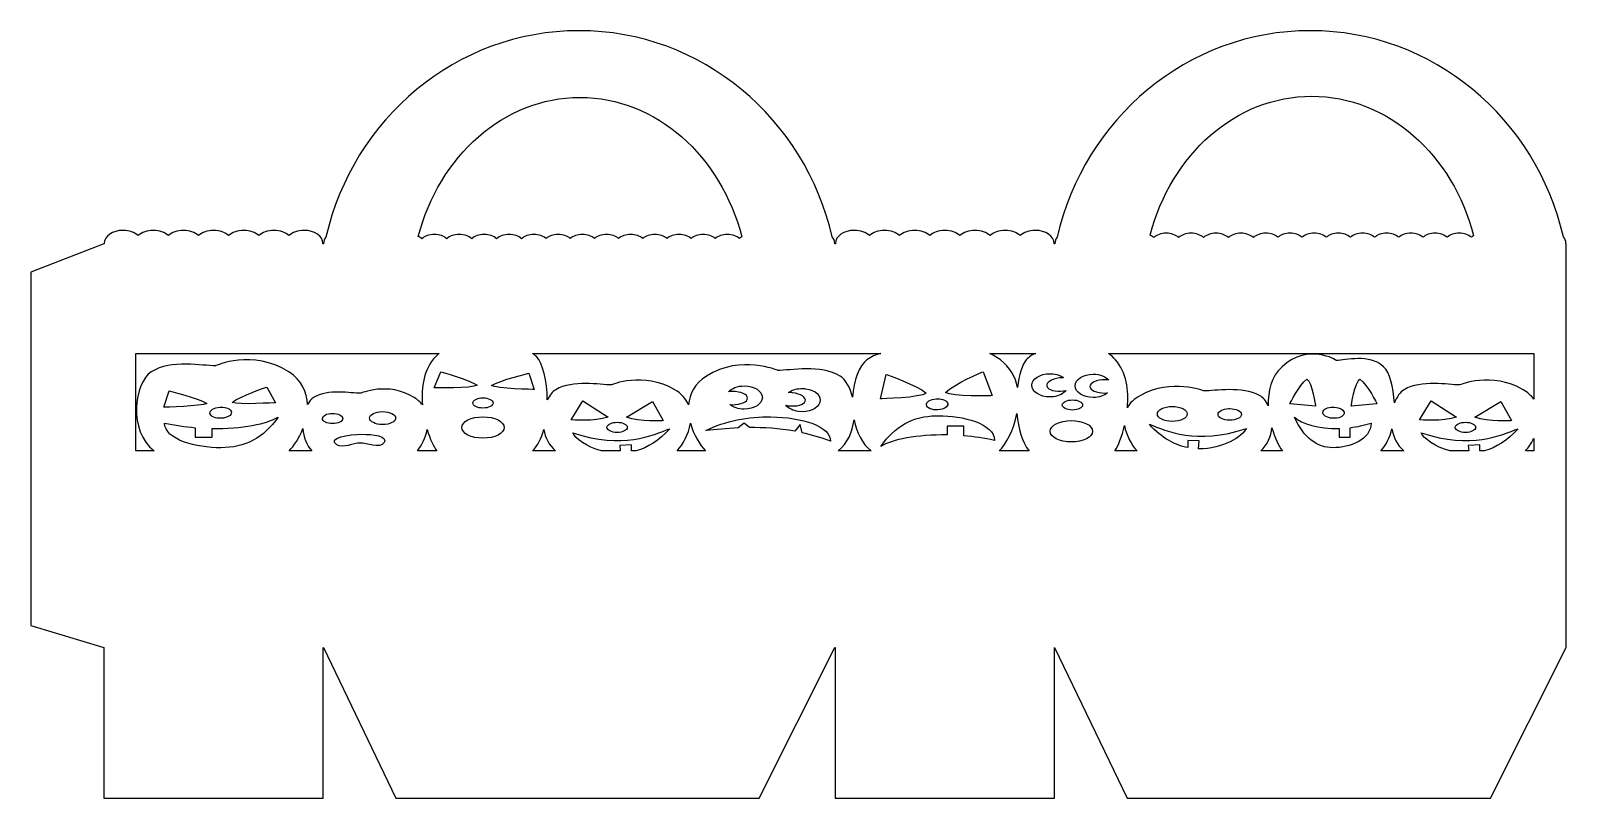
# Model space of a CAD drawing. Header units: centimetres. Extents: x -13.7 to 13.7, y -6.8 to 6.8.
import ezdxf

# ---------------------------------------------------------------- set-up
doc = ezdxf.new("R2010")
doc.units = ezdxf.units.CM
doc.header["$MEASUREMENT"] = 0
doc.layers.add('Layer 1', color=7, linetype='Continuous')

msp = doc.modelspace()

# ---------------------------------------------------------------- linework, layer by layer
at = {"layer": 'Layer 1'}
for points, knots in [([(-8.47611, 3.04546), (-8.47611, 3.04546), (-8.46852, 3.04546), (-8.46852, 3.04546), (-8.46852, 3.04546), (-8.46862, 3.04777), (-8.46868, 3.0501), (-8.46868, 3.05244), (-8.46868, 3.05244), (-8.46868, 3.09324), (-8.45341, 3.13157), (-8.42658, 3.16488), (-8.42658, 3.16488), (-7.94435, 5.2749), (-6.10624, 6.84609), (-3.91258, 6.84609), (-3.91258, 6.84609), (-1.72059, 6.84609), (0.11626, 5.27733), (0.60023, 3.16977), (0.60023, 3.16977), (0.62955, 3.13534), (0.64643, 3.09526), (0.64643, 3.05244), (0.64643, 3.05244), (0.64643, 3.0501), (0.64635, 3.04777), (0.64624, 3.04546), (0.64624, 3.04546), (0.64624, 3.04546), (0.65201, 3.04546), (0.65201, 3.04546), (0.65201, 3.04546), (0.65201, 3.04546), (0.65961, 3.04546), (0.65961, 3.04546), (0.65961, 3.04546), (0.6595, 3.04777), (0.65945, 3.0501), (0.65945, 3.05244), (0.65945, 3.05244), (0.65945, 3.18054), (0.80997, 3.28442), (0.99557, 3.28442), (0.99557, 3.28442), (1.10554, 3.28442), (1.20311, 3.24795), (1.26444, 3.1916), (1.26444, 3.1916), (1.32577, 3.24795), (1.42343, 3.28442), (1.53337, 3.28442), (1.53337, 3.28442), (1.64333, 3.28442), (1.74091, 3.24795), (1.80224, 3.1916), (1.80224, 3.1916), (1.86357, 3.24795), (1.96122, 3.28442), (2.07116, 3.28442), (2.07116, 3.28442), (2.18112, 3.28442), (2.2787, 3.24795), (2.34003, 3.1916), (2.34003, 3.1916), (2.40136, 3.24795), (2.49902, 3.28442), (2.60895, 3.28442), (2.60895, 3.28442), (2.71891, 3.28442), (2.81652, 3.24795), (2.87785, 3.1916), (2.87785, 3.1916), (2.93918, 3.24795), (3.03681, 3.28442), (3.14677, 3.28442), (3.14677, 3.28442), (3.2567, 3.28442), (3.35431, 3.24795), (3.41564, 3.1916), (3.41564, 3.1916), (3.47697, 3.24795), (3.5746, 3.28442), (3.68456, 3.28442), (3.68456, 3.28442), (3.7945, 3.28442), (3.8921, 3.24795), (3.95343, 3.1916), (3.95343, 3.1916), (4.01476, 3.24795), (4.11239, 3.28442), (4.22235, 3.28442), (4.22235, 3.28442), (4.40796, 3.28442), (4.55848, 3.18054), (4.55848, 3.05244), (4.55848, 3.05244), (4.55848, 3.0501), (4.5584, 3.04777), (4.55829, 3.04546), (4.55829, 3.04546), (4.55829, 3.04546), (4.56406, 3.04546), (4.56406, 3.04546), (4.56406, 3.04546), (4.56406, 3.04546), (4.57166, 3.04546), (4.57166, 3.04546), (4.57166, 3.04546), (4.57155, 3.04777), (4.5715, 3.0501), (4.5715, 3.05244), (4.5715, 3.05244), (4.5715, 3.09324), (4.58676, 3.13157), (4.61359, 3.16488), (4.61359, 3.16488), (5.09582, 5.2749), (6.93394, 6.84609), (9.1276, 6.84609), (9.1276, 6.84609), (11.31959, 6.84609), (13.15643, 5.27733), (13.64041, 3.16977), (13.64041, 3.16977), (13.66972, 3.13534), (13.68658, 3.09526), (13.68658, 3.05244), (13.68658, 3.05244), (13.68658, 3.0501), (13.68653, 3.04777), (13.68642, 3.04545), (13.68642, 3.04545), (13.68642, 3.04545), (13.69219, 3.04545), (13.69219, 3.04545), (13.69219, 3.04545), (13.69219, 3.04545), (13.69219, -4.14614), (13.69219, -4.14614), (13.69219, -4.14614), (13.69219, -4.14614), (13.69219, -4.15443), (13.69219, -4.15443), (13.69219, -4.15443), (13.69219, -4.15443), (13.68803, -4.15443), (13.68803, -4.15443), (13.68803, -4.15443), (13.68803, -4.15443), (12.34125, -6.84609), (12.34125, -6.84609), (12.34125, -6.84609), (12.34125, -6.84609), (5.8587, -6.84609), (5.8587, -6.84609), (5.8587, -6.84609), (5.8587, -6.84609), (4.56803, -4.15443), (4.56803, -4.15443), (4.56803, -4.15443), (4.56803, -4.15443), (4.56406, -4.15443), (4.56406, -4.15443), (4.56406, -4.15443), (4.56406, -4.15443), (4.56406, -6.84609), (4.56406, -6.84609), (4.56406, -6.84609), (4.56406, -6.84609), (0.65201, -6.84609), (0.65201, -6.84609), (0.65201, -6.84609), (0.65201, -6.84609), (0.65201, -4.15443), (0.65201, -4.15443), (0.65201, -4.15443), (0.65201, -4.15443), (0.64786, -4.15443), (0.64786, -4.15443), (0.64786, -4.15443), (0.64786, -4.15443), (-0.69892, -6.84609), (-0.69892, -6.84609), (-0.69892, -6.84609), (-0.69892, -6.84609), (-7.18148, -6.84609), (-7.18148, -6.84609), (-7.18148, -6.84609), (-7.18148, -6.84609), (-8.47214, -4.15443), (-8.47214, -4.15443), (-8.47214, -4.15443), (-8.47214, -4.15443), (-8.47611, -4.15443), (-8.47611, -4.15443), (-8.47611, -4.15443), (-8.47611, -4.15443), (-8.47611, -6.84609), (-8.47611, -6.84609), (-8.47611, -6.84609), (-8.47611, -6.84609), (-12.38816, -6.84609), (-12.38816, -6.84609), (-12.38816, -6.84609), (-12.38816, -6.84609), (-12.38816, -4.15443), (-12.38816, -4.15443), (-12.38816, -4.15443), (-12.38816, -4.15443), (-13.69219, -3.76595), (-13.69219, -3.76595), (-13.69219, -3.76595), (-13.69219, -3.76595), (-13.69219, 2.54044), (-13.69219, 2.54044), (-13.69219, 2.54044), (-13.69219, 2.54044), (-12.38816, 3.04547), (-12.38816, 3.04547), (-12.38816, 3.04547), (-12.38816, 3.04547), (-12.38054, 3.04547), (-12.38054, 3.04547), (-12.38054, 3.04547), (-12.38065, 3.04778), (-12.38073, 3.05011), (-12.38073, 3.05244), (-12.38073, 3.05244), (-12.38073, 3.18055), (-12.23021, 3.28443), (-12.0446, 3.28443), (-12.0446, 3.28443), (-11.93467, 3.28443), (-11.83701, 3.24796), (-11.77568, 3.19161), (-11.77568, 3.19161), (-11.71437, 3.24796), (-11.61674, 3.28443), (-11.50681, 3.28443), (-11.50681, 3.28443), (-11.39685, 3.28443), (-11.29922, 3.24796), (-11.23789, 3.19161), (-11.23789, 3.19161), (-11.17656, 3.24796), (-11.07898, 3.28443), (-10.96902, 3.28443), (-10.96902, 3.28443), (-10.85906, 3.28443), (-10.76142, 3.24796), (-10.70009, 3.19161), (-10.70009, 3.19161), (-10.63876, 3.24796), (-10.54116, 3.28443), (-10.43122, 3.28443), (-10.43122, 3.28443), (-10.32126, 3.28443), (-10.22363, 3.24796), (-10.1623, 3.19161), (-10.1623, 3.19161), (-10.10095, 3.24796), (-10.00337, 3.28443), (-9.89343, 3.28443), (-9.89343, 3.28443), (-9.78347, 3.28443), (-9.68581, 3.24796), (-9.62448, 3.19161), (-9.62448, 3.19161), (-9.56315, 3.24796), (-9.46557, 3.28443), (-9.35564, 3.28443), (-9.35564, 3.28443), (-9.24568, 3.28443), (-9.14805, 3.24796), (-9.08672, 3.19161), (-9.08672, 3.19161), (-9.02536, 3.24796), (-8.92778, 3.28443), (-8.81782, 3.28443), (-8.81782, 3.28443), (-8.63224, 3.28443), (-8.48172, 3.18055), (-8.48172, 3.05244), (-8.48172, 3.05244), (-8.48172, 3.05011), (-8.48177, 3.04778), (-8.48188, 3.04547), (-8.48188, 3.04547), (-8.48188, 3.04547), (-8.47611, 3.04547), (-8.47611, 3.04547), (-8.47611, 3.04547), (-8.47611, 3.04547), (-8.47611, 3.04546), (-8.47611, 3.04546)], [0, 0, 0, 0, 0.01333333, 0.01333333, 0.01333333, 0.01333333, 0.02666667, 0.02666667, 0.02666667, 0.02666667, 0.04, 0.04, 0.04, 0.04, 0.05333333, 0.05333333, 0.05333333, 0.05333333, 0.06666667, 0.06666667, 0.06666667, 0.06666667, 0.08, 0.08, 0.08, 0.08, 0.09333333, 0.09333333, 0.09333333, 0.09333333, 0.10666667, 0.10666667, 0.10666667, 0.10666667, 0.12, 0.12, 0.12, 0.12, 0.13333333, 0.13333333, 0.13333333, 0.13333333, 0.14666667, 0.14666667, 0.14666667, 0.14666667, 0.16, 0.16, 0.16, 0.16, 0.17333333, 0.17333333, 0.17333333, 0.17333333, 0.18666667, 0.18666667, 0.18666667, 0.18666667, 0.2, 0.2, 0.2, 0.2, 0.21333333, 0.21333333, 0.21333333, 0.21333333, 0.22666667, 0.22666667, 0.22666667, 0.22666667, 0.24, 0.24, 0.24, 0.24, 0.25333333, 0.25333333, 0.25333333, 0.25333333, 0.26666667, 0.26666667, 0.26666667, 0.26666667, 0.28, 0.28, 0.28, 0.28, 0.29333333, 0.29333333, 0.29333333, 0.29333333, 0.30666667, 0.30666667, 0.30666667, 0.30666667, 0.32, 0.32, 0.32, 0.32, 0.33333333, 0.33333333, 0.33333333, 0.33333333, 0.34666667, 0.34666667, 0.34666667, 0.34666667, 0.36, 0.36, 0.36, 0.36, 0.37333333, 0.37333333, 0.37333333, 0.37333333, 0.38666667, 0.38666667, 0.38666667, 0.38666667, 0.4, 0.4, 0.4, 0.4, 0.41333333, 0.41333333, 0.41333333, 0.41333333, 0.42666667, 0.42666667, 0.42666667, 0.42666667, 0.44, 0.44, 0.44, 0.44, 0.45333333, 0.45333333, 0.45333333, 0.45333333, 0.46666667, 0.46666667, 0.46666667, 0.46666667, 0.48, 0.48, 0.48, 0.48, 0.49333333, 0.49333333, 0.49333333, 0.49333333, 0.50666667, 0.50666667, 0.50666667, 0.50666667, 0.52, 0.52, 0.52, 0.52, 0.53333333, 0.53333333, 0.53333333, 0.53333333, 0.54666667, 0.54666667, 0.54666667, 0.54666667, 0.56, 0.56, 0.56, 0.56, 0.57333333, 0.57333333, 0.57333333, 0.57333333, 0.58666667, 0.58666667, 0.58666667, 0.58666667, 0.6, 0.6, 0.6, 0.6, 0.61333333, 0.61333333, 0.61333333, 0.61333333, 0.62666667, 0.62666667, 0.62666667, 0.62666667, 0.64, 0.64, 0.64, 0.64, 0.65333333, 0.65333333, 0.65333333, 0.65333333, 0.66666667, 0.66666667, 0.66666667, 0.66666667, 0.68, 0.68, 0.68, 0.68, 0.69333333, 0.69333333, 0.69333333, 0.69333333, 0.70666667, 0.70666667, 0.70666667, 0.70666667, 0.72, 0.72, 0.72, 0.72, 0.73333333, 0.73333333, 0.73333333, 0.73333333, 0.74666667, 0.74666667, 0.74666667, 0.74666667, 0.76, 0.76, 0.76, 0.76, 0.77333333, 0.77333333, 0.77333333, 0.77333333, 0.78666667, 0.78666667, 0.78666667, 0.78666667, 0.8, 0.8, 0.8, 0.8, 0.81333333, 0.81333333, 0.81333333, 0.81333333, 0.82666667, 0.82666667, 0.82666667, 0.82666667, 0.84, 0.84, 0.84, 0.84, 0.85333333, 0.85333333, 0.85333333, 0.85333333, 0.86666667, 0.86666667, 0.86666667, 0.86666667, 0.88, 0.88, 0.88, 0.88, 0.89333333, 0.89333333, 0.89333333, 0.89333333, 0.90666667, 0.90666667, 0.90666667, 0.90666667, 0.92, 0.92, 0.92, 0.92, 0.93333333, 0.93333333, 0.93333333, 0.93333333, 0.94666667, 0.94666667, 0.94666667, 0.94666667, 0.96, 0.96, 0.96, 0.96, 0.97333333, 0.97333333, 0.97333333, 0.97333333, 1, 1, 1, 1]), ([(-1.05349, 3.13974), (-1.04084, 3.15081), (-1.02656, 3.16088), (-1.01087, 3.16977), (-1.01087, 3.16977), (-1.38165, 4.60702), (-2.53309, 5.65537), (-3.8962, 5.65537), (-3.8962, 5.65537), (-5.25703, 5.65537), (-6.40689, 4.61059), (-6.77971, 3.17712), (-6.77971, 3.17712), (-6.75558, 3.16509), (-6.73425, 3.15039), (-6.71658, 3.13363), (-6.71658, 3.13363), (-6.66591, 3.18167), (-6.58521, 3.21277), (-6.49436, 3.21277), (-6.49436, 3.21277), (-6.4035, 3.21277), (-6.32288, 3.18168), (-6.27219, 3.13365), (-6.27219, 3.13365), (-6.22152, 3.18168), (-6.14082, 3.21277), (-6.04999, 3.21277), (-6.04999, 3.21277), (-5.95913, 3.21277), (-5.87849, 3.18168), (-5.82782, 3.13365), (-5.82782, 3.13365), (-5.77715, 3.18168), (-5.69648, 3.21277), (-5.60562, 3.21277), (-5.60562, 3.21277), (-5.51476, 3.21277), (-5.43414, 3.18168), (-5.38345, 3.13365), (-5.38345, 3.13365), (-5.33278, 3.18168), (-5.25211, 3.21277), (-5.16125, 3.21277), (-5.16125, 3.21277), (-5.07042, 3.21277), (-4.98975, 3.18168), (-4.93908, 3.13365), (-4.93908, 3.13365), (-4.88842, 3.18168), (-4.80774, 3.21277), (-4.71689, 3.21277), (-4.71689, 3.21277), (-4.62994, 3.21277), (-4.55234, 3.18429), (-4.50141, 3.13973), (-4.50141, 3.13973), (-4.45048, 3.18429), (-4.37285, 3.21277), (-4.28591, 3.21277), (-4.28591, 3.21277), (-4.19894, 3.21277), (-4.12134, 3.18429), (-4.07043, 3.13973), (-4.07043, 3.13973), (-4.0195, 3.18429), (-3.94187, 3.21277), (-3.8549, 3.21277), (-3.8549, 3.21277), (-3.76796, 3.21277), (-3.69036, 3.18429), (-3.63942, 3.13973), (-3.63942, 3.13973), (-3.58849, 3.18429), (-3.51086, 3.21277), (-3.42392, 3.21277), (-3.42392, 3.21277), (-3.33698, 3.21277), (-3.25938, 3.18429), (-3.20844, 3.13973), (-3.20844, 3.13973), (-3.15751, 3.18429), (-3.07988, 3.21277), (-2.99294, 3.21277), (-2.99294, 3.21277), (-2.90597, 3.21277), (-2.82837, 3.18429), (-2.77746, 3.13973), (-2.77746, 3.13973), (-2.72653, 3.18429), (-2.6489, 3.21277), (-2.56193, 3.21277), (-2.56193, 3.21277), (-2.47499, 3.21277), (-2.39739, 3.18429), (-2.34646, 3.13973), (-2.34646, 3.13973), (-2.29553, 3.18429), (-2.2179, 3.21277), (-2.13095, 3.21277), (-2.13095, 3.21277), (-2.04399, 3.21277), (-1.96638, 3.18429), (-1.91548, 3.13973), (-1.91548, 3.13973), (-1.86455, 3.18429), (-1.78692, 3.21277), (-1.69997, 3.21277), (-1.69997, 3.21277), (-1.61301, 3.21277), (-1.5354, 3.18429), (-1.48447, 3.13973), (-1.48447, 3.13973), (-1.43357, 3.18429), (-1.35594, 3.21277), (-1.26897, 3.21277), (-1.26897, 3.21277), (-1.18203, 3.21277), (-1.10442, 3.18429), (-1.05349, 3.13973), (-1.05349, 3.13973), (-1.05349, 3.13973), (-1.05349, 3.13974), (-1.05349, 3.13974)], [0, 0, 0, 0, 0.03125, 0.03125, 0.03125, 0.03125, 0.0625, 0.0625, 0.0625, 0.0625, 0.09375, 0.09375, 0.09375, 0.09375, 0.125, 0.125, 0.125, 0.125, 0.15625, 0.15625, 0.15625, 0.15625, 0.1875, 0.1875, 0.1875, 0.1875, 0.21875, 0.21875, 0.21875, 0.21875, 0.25, 0.25, 0.25, 0.25, 0.28125, 0.28125, 0.28125, 0.28125, 0.3125, 0.3125, 0.3125, 0.3125, 0.34375, 0.34375, 0.34375, 0.34375, 0.375, 0.375, 0.375, 0.375, 0.40625, 0.40625, 0.40625, 0.40625, 0.4375, 0.4375, 0.4375, 0.4375, 0.46875, 0.46875, 0.46875, 0.46875, 0.5, 0.5, 0.5, 0.5, 0.53125, 0.53125, 0.53125, 0.53125, 0.5625, 0.5625, 0.5625, 0.5625, 0.59375, 0.59375, 0.59375, 0.59375, 0.625, 0.625, 0.625, 0.625, 0.65625, 0.65625, 0.65625, 0.65625, 0.6875, 0.6875, 0.6875, 0.6875, 0.71875, 0.71875, 0.71875, 0.71875, 0.75, 0.75, 0.75, 0.75, 0.78125, 0.78125, 0.78125, 0.78125, 0.8125, 0.8125, 0.8125, 0.8125, 0.84375, 0.84375, 0.84375, 0.84375, 0.875, 0.875, 0.875, 0.875, 0.90625, 0.90625, 0.90625, 0.90625, 0.9375, 0.9375, 0.9375, 0.9375, 1, 1, 1, 1]), ([(11.99698, 3.16129), (12.00965, 3.17235), (12.02394, 3.18242), (12.03963, 3.19132), (12.03963, 3.19132), (11.66881, 4.62857), (10.5174, 5.67692), (9.15427, 5.67692), (9.15427, 5.67692), (7.79346, 5.67692), (6.64361, 4.63214), (6.27078, 3.19866), (6.27078, 3.19866), (6.29491, 3.18664), (6.31624, 3.17193), (6.33391, 3.15518), (6.33391, 3.15518), (6.38458, 3.20322), (6.46528, 3.23431), (6.55614, 3.23431), (6.55614, 3.23431), (6.64697, 3.23431), (6.72761, 3.20322), (6.77831, 3.1552), (6.77831, 3.1552), (6.82898, 3.20322), (6.90965, 3.23431), (7.0005, 3.23431), (7.0005, 3.23431), (7.09134, 3.23431), (7.17201, 3.20322), (7.22268, 3.1552), (7.22268, 3.1552), (7.27334, 3.20322), (7.35401, 3.23431), (7.44487, 3.23431), (7.44487, 3.23431), (7.5357, 3.23431), (7.61635, 3.20322), (7.66702, 3.1552), (7.66702, 3.1552), (7.71771, 3.20322), (7.79838, 3.23431), (7.88924, 3.23431), (7.88924, 3.23431), (7.98007, 3.23431), (8.06072, 3.20322), (8.11138, 3.1552), (8.11138, 3.1552), (8.16208, 3.20322), (8.24275, 3.23431), (8.33361, 3.23431), (8.33361, 3.23431), (8.42055, 3.23431), (8.49815, 3.20583), (8.54908, 3.16128), (8.54908, 3.16128), (8.60002, 3.20583), (8.67765, 3.23431), (8.76459, 3.23431), (8.76459, 3.23431), (8.85153, 3.23431), (8.92913, 3.20583), (8.98006, 3.16128), (8.98006, 3.16128), (9.031, 3.20583), (9.10863, 3.23431), (9.19557, 3.23431), (9.19557, 3.23431), (9.28254, 3.23431), (9.36014, 3.20583), (9.41104, 3.16128), (9.41104, 3.16128), (9.46198, 3.20583), (9.53961, 3.23431), (9.62657, 3.23431), (9.62657, 3.23431), (9.71352, 3.23431), (9.79112, 3.20583), (9.84205, 3.16128), (9.84205, 3.16128), (9.89298, 3.20583), (9.97061, 3.23431), (10.05755, 3.23431), (10.05755, 3.23431), (10.14452, 3.23431), (10.22212, 3.20583), (10.27303, 3.16128), (10.27303, 3.16128), (10.32396, 3.20583), (10.40159, 3.23431), (10.48856, 3.23431), (10.48856, 3.23431), (10.5755, 3.23431), (10.6531, 3.20583), (10.70404, 3.16128), (10.70404, 3.16128), (10.75494, 3.20583), (10.83257, 3.23431), (10.91954, 3.23431), (10.91954, 3.23431), (11.00648, 3.23431), (11.08408, 3.20583), (11.13502, 3.16128), (11.13502, 3.16128), (11.18595, 3.20583), (11.26358, 3.23431), (11.35052, 3.23431), (11.35052, 3.23431), (11.43749, 3.23431), (11.51509, 3.20583), (11.566, 3.16128), (11.566, 3.16128), (11.61693, 3.20583), (11.69456, 3.23431), (11.78153, 3.23431), (11.78153, 3.23431), (11.86847, 3.23431), (11.94607, 3.20583), (11.997, 3.16128), (11.997, 3.16128), (11.997, 3.16128), (11.99698, 3.16129), (11.99698, 3.16129)], [0, 0, 0, 0, 0.03125, 0.03125, 0.03125, 0.03125, 0.0625, 0.0625, 0.0625, 0.0625, 0.09375, 0.09375, 0.09375, 0.09375, 0.125, 0.125, 0.125, 0.125, 0.15625, 0.15625, 0.15625, 0.15625, 0.1875, 0.1875, 0.1875, 0.1875, 0.21875, 0.21875, 0.21875, 0.21875, 0.25, 0.25, 0.25, 0.25, 0.28125, 0.28125, 0.28125, 0.28125, 0.3125, 0.3125, 0.3125, 0.3125, 0.34375, 0.34375, 0.34375, 0.34375, 0.375, 0.375, 0.375, 0.375, 0.40625, 0.40625, 0.40625, 0.40625, 0.4375, 0.4375, 0.4375, 0.4375, 0.46875, 0.46875, 0.46875, 0.46875, 0.5, 0.5, 0.5, 0.5, 0.53125, 0.53125, 0.53125, 0.53125, 0.5625, 0.5625, 0.5625, 0.5625, 0.59375, 0.59375, 0.59375, 0.59375, 0.625, 0.625, 0.625, 0.625, 0.65625, 0.65625, 0.65625, 0.65625, 0.6875, 0.6875, 0.6875, 0.6875, 0.71875, 0.71875, 0.71875, 0.71875, 0.75, 0.75, 0.75, 0.75, 0.78125, 0.78125, 0.78125, 0.78125, 0.8125, 0.8125, 0.8125, 0.8125, 0.84375, 0.84375, 0.84375, 0.84375, 0.875, 0.875, 0.875, 0.875, 0.90625, 0.90625, 0.90625, 0.90625, 0.9375, 0.9375, 0.9375, 0.9375, 1, 1, 1, 1]), ([(-11.81828, 1.09068), (-11.81828, 1.09068), (-11.81828, -0.64757), (-11.81828, -0.64757), (-11.81828, -0.64757), (-11.81828, -0.64757), (-11.49096, -0.64757), (-11.49096, -0.64757), (-11.49096, -0.64757), (-11.9594, -0.2983), (-11.84259, 0.56972), (-11.54279, 0.76133), (-11.54279, 0.76133), (-11.19166, 0.98579), (-10.62598, 0.86796), (-10.39971, 0.86796), (-10.39971, 0.86796), (-10.39971, 0.86796), (-9.73331, 1.17228), (-9.09047, 0.76133), (-9.09047, 0.76133), (-8.8541, 0.61023), (-8.7644, 0.3955), (-8.75826, 0.17582), (-8.75826, 0.17582), (-8.72813, 0.23132), (-8.69085, 0.27522), (-8.64886, 0.30137), (-8.64886, 0.30137), (-8.39137, 0.46166), (-7.97764, 0.37772), (-7.81169, 0.37772), (-7.81169, 0.37772), (-7.81169, 0.37772), (-7.32314, 0.5947), (-6.85199, 0.30137), (-6.85199, 0.30137), (-6.79125, 0.26356), (-6.74357, 0.21988), (-6.70724, 0.17266), (-6.70724, 0.17266), (-6.73309, 0.48666), (-6.68295, 0.81642), (-6.47041, 1.03327), (-6.47041, 1.03327), (-6.44972, 1.05434), (-6.42858, 1.07273), (-6.40789, 1.09068), (-6.40789, 1.09068), (-6.40789, 1.09068), (-11.81828, 1.09068), (-11.81828, 1.09068)], [0, 0, 0, 0, 0.07142857, 0.07142857, 0.07142857, 0.07142857, 0.14285714, 0.14285714, 0.14285714, 0.14285714, 0.21428571, 0.21428571, 0.21428571, 0.21428571, 0.28571429, 0.28571429, 0.28571429, 0.28571429, 0.35714286, 0.35714286, 0.35714286, 0.35714286, 0.42857143, 0.42857143, 0.42857143, 0.42857143, 0.5, 0.5, 0.5, 0.5, 0.57142857, 0.57142857, 0.57142857, 0.57142857, 0.64285714, 0.64285714, 0.64285714, 0.64285714, 0.71428571, 0.71428571, 0.71428571, 0.71428571, 0.78571429, 0.78571429, 0.78571429, 0.78571429, 0.85714286, 0.85714286, 0.85714286, 0.85714286, 1, 1, 1, 1]), ([(5.5272, 1.09068), (5.5698, 1.05884), (5.61274, 1.02024), (5.65547, 0.9727), (5.65547, 0.9727), (5.84832, 0.75848), (5.89142, 0.43107), (5.86518, 0.12155), (5.86518, 0.12155), (5.91002, 0.20443), (5.98432, 0.28021), (6.09708, 0.34175), (6.09708, 0.34175), (6.65364, 0.64525), (7.23035, 0.42062), (7.23035, 0.42062), (7.23035, 0.42062), (7.42595, 0.42062), (7.91517, 0.50752), (8.21881, 0.34175), (8.21881, 0.34175), (8.28376, 0.3063), (8.33863, 0.23923), (8.37835, 0.15499), (8.37835, 0.15499), (8.36867, 0.41341), (8.42857, 0.67466), (8.62261, 0.85219), (8.62261, 0.85219), (9.09709, 1.28624), (9.58972, 0.9645), (9.58972, 0.9645), (9.58972, 0.9645), (9.75688, 0.9645), (10.17447, 1.08918), (10.43347, 0.85219), (10.43347, 0.85219), (10.53984, 0.75495), (10.61469, 0.49265), (10.6259, 0.20547), (10.6259, 0.20547), (10.66617, 0.3132), (10.72642, 0.3995), (10.79945, 0.4427), (10.79945, 0.4427), (11.10316, 0.62272), (11.59282, 0.52788), (11.78875, 0.52788), (11.78875, 0.52788), (11.78875, 0.52788), (12.36541, 0.77205), (12.92199, 0.4427), (12.92199, 0.4427), (13.00551, 0.39324), (13.0678, 0.33501), (13.11278, 0.27172), (13.11278, 0.27172), (13.11278, 0.27172), (13.11278, 1.09068), (13.11278, 1.09068), (13.11278, 1.09068), (13.11278, 1.09068), (5.5272, 1.09068), (5.5272, 1.09068)], [0, 0, 0, 0, 0.05882353, 0.05882353, 0.05882353, 0.05882353, 0.11764706, 0.11764706, 0.11764706, 0.11764706, 0.17647059, 0.17647059, 0.17647059, 0.17647059, 0.23529412, 0.23529412, 0.23529412, 0.23529412, 0.29411765, 0.29411765, 0.29411765, 0.29411765, 0.35294118, 0.35294118, 0.35294118, 0.35294118, 0.41176471, 0.41176471, 0.41176471, 0.41176471, 0.47058824, 0.47058824, 0.47058824, 0.47058824, 0.52941176, 0.52941176, 0.52941176, 0.52941176, 0.58823529, 0.58823529, 0.58823529, 0.58823529, 0.64705882, 0.64705882, 0.64705882, 0.64705882, 0.70588235, 0.70588235, 0.70588235, 0.70588235, 0.76470588, 0.76470588, 0.76470588, 0.76470588, 0.82352941, 0.82352941, 0.82352941, 0.82352941, 0.88235294, 0.88235294, 0.88235294, 0.88235294, 1, 1, 1, 1]), ([(-4.74094, 1.09068), (-4.71742, 1.07399), (-4.69429, 1.05527), (-4.6727, 1.03327), (-4.6727, 1.03327), (-4.56089, 0.91915), (-4.48384, 0.59959), (-4.48027, 0.25973), (-4.48027, 0.25973), (-4.44138, 0.34186), (-4.39005, 0.40703), (-4.32975, 0.4427), (-4.32975, 0.4427), (-4.02614, 0.62272), (-3.53642, 0.52788), (-3.34044, 0.52788), (-3.34044, 0.52788), (-3.34044, 0.52788), (-2.76378, 0.77205), (-2.20723, 0.4427), (-2.20723, 0.4427), (-2.0823, 0.36873), (-2.00491, 0.27526), (-1.96218, 0.17392), (-1.96218, 0.17392), (-1.9449, 0.36625), (-1.85473, 0.5514), (-1.64224, 0.68436), (-1.64224, 0.68436), (-1.01743, 1.07554), (-0.3692, 0.78531), (-0.3692, 0.78531), (-0.3692, 0.78531), (-0.14941, 0.78531), (0.40045, 0.89805), (0.74179, 0.68436), (0.74179, 0.68436), (0.84299, 0.62104), (0.92258, 0.47983), (0.96467, 0.30894), (0.96467, 0.30894), (0.98406, 0.60503), (1.08154, 0.87183), (1.21714, 0.9727), (1.21714, 0.9727), (1.2932, 1.0293), (1.37962, 1.0668), (1.47042, 1.09068), (1.47042, 1.09068), (1.47042, 1.09068), (-4.74094, 1.09068), (-4.74094, 1.09068)], [0, 0, 0, 0, 0.07142857, 0.07142857, 0.07142857, 0.07142857, 0.14285714, 0.14285714, 0.14285714, 0.14285714, 0.21428571, 0.21428571, 0.21428571, 0.21428571, 0.28571429, 0.28571429, 0.28571429, 0.28571429, 0.35714286, 0.35714286, 0.35714286, 0.35714286, 0.42857143, 0.42857143, 0.42857143, 0.42857143, 0.5, 0.5, 0.5, 0.5, 0.57142857, 0.57142857, 0.57142857, 0.57142857, 0.64285714, 0.64285714, 0.64285714, 0.64285714, 0.71428571, 0.71428571, 0.71428571, 0.71428571, 0.78571429, 0.78571429, 0.78571429, 0.78571429, 0.85714286, 0.85714286, 0.85714286, 0.85714286, 1, 1, 1, 1]), ([(3.40958, 1.09068), (3.47316, 1.05886), (3.53743, 1.02017), (3.60122, 0.9727), (3.60122, 0.9727), (3.77722, 0.84182), (3.86906, 0.66859), (3.90549, 0.48308), (3.90549, 0.48308), (3.93168, 0.7057), (3.98759, 0.89212), (4.06008, 0.9727), (4.06008, 0.9727), (4.11096, 1.02927), (4.16875, 1.06679), (4.2295, 1.09068), (4.2295, 1.09068), (4.2295, 1.09068), (3.40958, 1.09068), (3.40958, 1.09068)], [0, 0, 0, 0, 0.16666667, 0.16666667, 0.16666667, 0.16666667, 0.33333333, 0.33333333, 0.33333333, 0.33333333, 0.5, 0.5, 0.5, 0.5, 0.66666667, 0.66666667, 0.66666667, 0.66666667, 1, 1, 1, 1]), ([(-6.3791, 0.76133), (-6.3791, 0.76133), (-6.49589, 0.47551), (-6.49589, 0.47551), (-6.49589, 0.47551), (-6.49589, 0.47551), (-5.82388, 0.4662), (-5.73027, 0.52031), (-5.73027, 0.52031), (-5.87166, 0.62011), (-6.3791, 0.76133), (-6.3791, 0.76133)], [0, 0, 0, 0, 0.25, 0.25, 0.25, 0.25, 0.5, 0.5, 0.5, 0.5, 1, 1, 1, 1]), ([(-4.81005, 0.73736), (-4.81005, 0.73736), (-5.32821, 0.61183), (-5.47695, 0.51652), (-5.47695, 0.51652), (-5.38758, 0.45959), (-4.71464, 0.44775), (-4.71464, 0.44775), (-4.71464, 0.44775), (-4.71464, 0.44775), (-4.81005, 0.73736), (-4.81005, 0.73736)], [0, 0, 0, 0, 0.25, 0.25, 0.25, 0.25, 0.5, 0.5, 0.5, 0.5, 1, 1, 1, 1]), ([(1.56173, 0.71338), (1.56173, 0.71338), (1.45973, 0.27992), (1.45973, 0.27992), (1.45973, 0.27992), (1.45973, 0.27992), (2.18231, 0.29649), (2.27798, 0.38213), (2.27798, 0.38213), (2.11817, 0.52464), (1.56173, 0.71338), (1.56173, 0.71338)], [0, 0, 0, 0, 0.25, 0.25, 0.25, 0.25, 0.5, 0.5, 0.5, 0.5, 1, 1, 1, 1]), ([(3.29115, 0.76196), (3.29115, 0.76196), (2.76294, 0.54319), (2.6234, 0.39223), (2.6234, 0.39223), (2.7305, 0.31231), (3.45318, 0.33607), (3.45318, 0.33607), (3.45318, 0.33607), (3.45318, 0.33607), (3.29115, 0.76196), (3.29115, 0.76196)], [0, 0, 0, 0, 0.25, 0.25, 0.25, 0.25, 0.5, 0.5, 0.5, 0.5, 1, 1, 1, 1]), ([(4.46468, 0.72726), (4.45016, 0.7267), (4.43497, 0.72597), (4.42029, 0.72411), (4.42029, 0.72411), (4.24498, 0.70184), (4.13134, 0.59262), (4.16616, 0.48056), (4.16616, 0.48056), (4.201, 0.36849), (4.37158, 0.29551), (4.54692, 0.31778), (4.54692, 0.31778), (4.64854, 0.33066), (4.72895, 0.37326), (4.77226, 0.42819), (4.77226, 0.42819), (4.75806, 0.42529), (4.74387, 0.42256), (4.72866, 0.42062), (4.72866, 0.42062), (4.58248, 0.40207), (4.44757, 0.4386), (4.42767, 0.50264), (4.42767, 0.50264), (4.4078, 0.56669), (4.51017, 0.63425), (4.6563, 0.65281), (4.6563, 0.65281), (4.68037, 0.65584), (4.70403, 0.65706), (4.72705, 0.65722), (4.72705, 0.65722), (4.66249, 0.70424), (4.56647, 0.73117), (4.46468, 0.72726)], [0, 0, 0, 0, 0.1, 0.1, 0.1, 0.1, 0.2, 0.2, 0.2, 0.2, 0.3, 0.3, 0.3, 0.3, 0.4, 0.4, 0.4, 0.4, 0.5, 0.5, 0.5, 0.5, 0.6, 0.6, 0.6, 0.6, 0.7, 0.7, 0.7, 0.7, 0.8, 0.8, 0.8, 0.8, 1, 1, 1, 1]), ([(5.25664, 0.71843), (5.07786, 0.71843), (4.93263, 0.62573), (4.93263, 0.51148), (4.93263, 0.51148), (4.93263, 0.3972), (5.07786, 0.30453), (5.25664, 0.30453), (5.25664, 0.30453), (5.36027, 0.30453), (5.45235, 0.33555), (5.51156, 0.38403), (5.51156, 0.38403), (5.49675, 0.38292), (5.48103, 0.38213), (5.46552, 0.38213), (5.46552, 0.38213), (5.31654, 0.38213), (5.19576, 0.43546), (5.19576, 0.50075), (5.19576, 0.50075), (5.19576, 0.56604), (5.31654, 0.61874), (5.46552, 0.61874), (5.46552, 0.61874), (5.49008, 0.61874), (5.51365, 0.61703), (5.53625, 0.61432), (5.53625, 0.61432), (5.48034, 0.67622), (5.37641, 0.71843), (5.25664, 0.71843)], [0, 0, 0, 0, 0.11111111, 0.11111111, 0.11111111, 0.11111111, 0.22222222, 0.22222222, 0.22222222, 0.22222222, 0.33333333, 0.33333333, 0.33333333, 0.33333333, 0.44444444, 0.44444444, 0.44444444, 0.44444444, 0.55555556, 0.55555556, 0.55555556, 0.55555556, 0.66666667, 0.66666667, 0.66666667, 0.66666667, 0.77777778, 0.77777778, 0.77777778, 0.77777778, 1, 1, 1, 1]), ([(9.06505, 0.63136), (8.9258, 0.53018), (8.76242, 0.19157), (8.76242, 0.19159), (8.76242, 0.19159), (8.76242, 0.19159), (9.22049, 0.14932), (9.22049, 0.14932), (9.22049, 0.14932), (9.22049, 0.14932), (9.15964, 0.57795), (9.06505, 0.63136)], [0, 0, 0, 0, 0.25, 0.25, 0.25, 0.25, 0.5, 0.5, 0.5, 0.5, 1, 1, 1, 1]), ([(10.01324, 0.63136), (9.9183, 0.57797), (9.85782, 0.14932), (9.85782, 0.14932), (9.85782, 0.14932), (9.85782, 0.14932), (10.31505, 0.19159), (10.31505, 0.19159), (10.31505, 0.19159), (10.31505, 0.19159), (10.15222, 0.53018), (10.01324, 0.63136)], [0, 0, 0, 0, 0.25, 0.25, 0.25, 0.25, 0.5, 0.5, 0.5, 0.5, 1, 1, 1, 1]), ([(-11.22124, 0.41936), (-11.22124, 0.41936), (-11.31663, 0.12975), (-11.31663, 0.12975), (-11.31663, 0.12975), (-11.31663, 0.12975), (-10.64368, 0.14159), (-10.55431, 0.19853), (-10.55431, 0.19853), (-10.70311, 0.29361), (-11.22124, 0.41936), (-11.22124, 0.41936)], [0, 0, 0, 0, 0.25, 0.25, 0.25, 0.25, 0.5, 0.5, 0.5, 0.5, 1, 1, 1, 1]), ([(-9.48108, 0.49003), (-9.48108, 0.49003), (-9.97003, 0.32319), (-10.09872, 0.21683), (-10.09872, 0.21683), (-9.99882, 0.16758), (-9.32897, 0.21052), (-9.32897, 0.21052), (-9.32897, 0.21052), (-9.32897, 0.21052), (-9.48108, 0.49003), (-9.48108, 0.49003)], [0, 0, 0, 0, 0.25, 0.25, 0.25, 0.25, 0.5, 0.5, 0.5, 0.5, 1, 1, 1, 1]), ([(-5.62666, 0.29633), (-5.72646, 0.29633), (-5.80758, 0.25558), (-5.80758, 0.20547), (-5.80758, 0.20547), (-5.80758, 0.15519), (-5.72643, 0.11461), (-5.62666, 0.11461), (-5.62666, 0.11461), (-5.52685, 0.11461), (-5.44573, 0.15519), (-5.44573, 0.20547), (-5.44573, 0.20547), (-5.44573, 0.2556), (-5.52685, 0.29633), (-5.62666, 0.29633)], [0, 0, 0, 0, 0.2, 0.2, 0.2, 0.2, 0.4, 0.4, 0.4, 0.4, 0.6, 0.6, 0.6, 0.6, 1, 1, 1, 1]), ([(-0.96872, 0.51022), (-1.08858, 0.51022), (-1.1924, 0.46803), (-1.24836, 0.40611), (-1.24836, 0.40611), (-1.22574, 0.40881), (-1.20219, 0.41053), (-1.17761, 0.41053), (-1.17761, 0.41053), (-1.02867, 0.41053), (-0.90786, 0.35783), (-0.90786, 0.29254), (-0.90786, 0.29254), (-0.90786, 0.22726), (-1.02867, 0.17392), (-1.17761, 0.17392), (-1.17761, 0.17392), (-1.19319, 0.17392), (-1.2088, 0.1747), (-1.22367, 0.17582), (-1.22367, 0.17582), (-1.1644, 0.12734), (-1.07244, 0.09632), (-0.96872, 0.09632), (-0.96872, 0.09632), (-0.78997, 0.09632), (-0.64471, 0.18899), (-0.64471, 0.30327), (-0.64471, 0.30327), (-0.64471, 0.41752), (-0.78999, 0.51022), (-0.96872, 0.51022)], [0, 0, 0, 0, 0.11111111, 0.11111111, 0.11111111, 0.11111111, 0.22222222, 0.22222222, 0.22222222, 0.22222222, 0.33333333, 0.33333333, 0.33333333, 0.33333333, 0.44444444, 0.44444444, 0.44444444, 0.44444444, 0.55555556, 0.55555556, 0.55555556, 0.55555556, 0.66666667, 0.66666667, 0.66666667, 0.66666667, 0.77777778, 0.77777778, 0.77777778, 0.77777778, 1, 1, 1, 1]), ([(0.0403, 0.46289), (-0.04508, 0.45881), (-0.12314, 0.43317), (-0.17841, 0.39286), (-0.17841, 0.39286), (-0.15544, 0.39272), (-0.13176, 0.39084), (-0.10771, 0.38781), (-0.10771, 0.38781), (0.03842, 0.36926), (0.14081, 0.30232), (0.12091, 0.23828), (0.12091, 0.23828), (0.10099, 0.17423), (-0.034, 0.1377), (-0.18008, 0.15625), (-0.18008, 0.15625), (-0.19537, 0.15817), (-0.21021, 0.16088), (-0.22447, 0.16383), (-0.22447, 0.16383), (-0.18111, 0.10891), (-0.10004, 0.06632), (0.00167, 0.05341), (0.00167, 0.05341), (0.17701, 0.03116), (0.34761, 0.1041), (0.38243, 0.2162), (0.38243, 0.2162), (0.41727, 0.32825), (0.30282, 0.43747), (0.1275, 0.45974), (0.1275, 0.45974), (0.09811, 0.46347), (0.06879, 0.46426), (0.0403, 0.46289)], [0, 0, 0, 0, 0.1, 0.1, 0.1, 0.1, 0.2, 0.2, 0.2, 0.2, 0.3, 0.3, 0.3, 0.3, 0.4, 0.4, 0.4, 0.4, 0.5, 0.5, 0.5, 0.5, 0.6, 0.6, 0.6, 0.6, 0.7, 0.7, 0.7, 0.7, 0.8, 0.8, 0.8, 0.8, 1, 1, 1, 1]), ([(2.477, 0.27992), (2.47055, 0.27987), (2.46385, 0.27968), (2.45726, 0.27929), (2.45726, 0.27929), (2.35162, 0.27283), (2.27248, 0.22388), (2.28047, 0.16951), (2.28047, 0.16951), (2.28838, 0.11507), (2.3808, 0.07616), (2.48608, 0.08244), (2.48608, 0.08244), (2.5917, 0.08867), (2.67078, 0.13781), (2.66285, 0.19222), (2.66285, 0.19222), (2.65538, 0.24321), (2.57392, 0.28061), (2.477, 0.27992)], [0, 0, 0, 0, 0.16666667, 0.16666667, 0.16666667, 0.16666667, 0.33333333, 0.33333333, 0.33333333, 0.33333333, 0.5, 0.5, 0.5, 0.5, 0.66666667, 0.66666667, 0.66666667, 0.66666667, 1, 1, 1, 1]), ([(-10.29936, 0.13039), (-10.30584, 0.13034), (-10.31248, 0.13015), (-10.31909, 0.12975), (-10.31909, 0.12975), (-10.4244, 0.12348), (-10.50338, 0.07373), (-10.49509, 0.01934), (-10.49509, 0.01934), (-10.48716, -0.03507), (-10.39511, -0.07397), (-10.28949, -0.06773), (-10.28949, -0.06773), (-10.18418, -0.06127), (-10.10555, -0.0123), (-10.11351, 0.04205), (-10.11351, 0.04205), (-10.121, 0.09307), (-10.2022, 0.13108), (-10.29936, 0.13039)], [0, 0, 0, 0, 0.16666667, 0.16666667, 0.16666667, 0.16666667, 0.33333333, 0.33333333, 0.33333333, 0.33333333, 0.5, 0.5, 0.5, 0.5, 0.66666667, 0.66666667, 0.66666667, 0.66666667, 1, 1, 1, 1]), ([(-8.30842, 0.01934), (-8.40848, 0.01934), (-8.48934, -0.02185), (-8.48934, -0.07215), (-8.48934, -0.07215), (-8.48934, -0.12226), (-8.40851, -0.16237), (-8.30842, -0.16237), (-8.30842, -0.16237), (-8.20859, -0.16237), (-8.1275, -0.12224), (-8.1275, -0.07215), (-8.1275, -0.07215), (-8.1275, -0.02185), (-8.20859, 0.01934), (-8.30842, 0.01934)], [0, 0, 0, 0, 0.2, 0.2, 0.2, 0.2, 0.4, 0.4, 0.4, 0.4, 0.6, 0.6, 0.6, 0.6, 1, 1, 1, 1]), ([(-7.41696, 0.05215), (-7.5452, 0.05215), (-7.64969, 0.00049), (-7.64969, -0.06331), (-7.64969, -0.06331), (-7.64969, -0.1273), (-7.5452, -0.17941), (-7.41696, -0.17941), (-7.41696, -0.17941), (-7.28837, -0.17941), (-7.18502, -0.1273), (-7.18502, -0.06331), (-7.18502, -0.06331), (-7.18502, 0.00049), (-7.28837, 0.05215), (-7.41696, 0.05215)], [0, 0, 0, 0, 0.2, 0.2, 0.2, 0.2, 0.4, 0.4, 0.4, 0.4, 0.6, 0.6, 0.6, 0.6, 1, 1, 1, 1]), ([(-3.8462, 0.24206), (-3.8462, 0.24206), (-4.05262, -0.09675), (-4.05262, -0.09675), (-4.05262, -0.09675), (-4.05262, -0.09675), (-3.63911, -0.12953), (-3.39389, -0.04691), (-3.39389, -0.04691), (-3.39389, -0.04691), (-3.8462, 0.24206), (-3.8462, 0.24206)], [0, 0, 0, 0, 0.25, 0.25, 0.25, 0.25, 0.5, 0.5, 0.5, 0.5, 1, 1, 1, 1]), ([(-2.60607, 0.2326), (-2.60607, 0.2326), (-3.06906, -0.04943), (-3.06906, -0.04943), (-3.06906, -0.04943), (-2.82662, -0.13573), (-2.41199, -0.10937), (-2.41199, -0.10937), (-2.41199, -0.10937), (-2.41199, -0.10937), (-2.60607, 0.2326), (-2.60607, 0.2326)], [0, 0, 0, 0, 0.25, 0.25, 0.25, 0.25, 0.5, 0.5, 0.5, 0.5, 1, 1, 1, 1]), ([(3.89641, 0.01555), (3.83797, -0.27352), (3.69843, -0.53198), (3.58063, -0.64757), (3.58063, -0.64757), (3.58063, -0.64757), (4.11438, -0.64757), (4.11438, -0.64757), (4.11438, -0.64757), (3.98373, -0.49809), (3.91713, -0.24697), (3.89641, 0.01555)], [0, 0, 0, 0, 0.25, 0.25, 0.25, 0.25, 0.5, 0.5, 0.5, 0.5, 1, 1, 1, 1]), ([(4.88492, 0.26036), (4.78515, 0.26036), (4.70403, 0.21958), (4.704, 0.16951), (4.704, 0.16951), (4.704, 0.11941), (4.78515, 0.07928), (4.88492, 0.07928), (4.88492, 0.07928), (4.9848, 0.07928), (5.06584, 0.11941), (5.06584, 0.16951), (5.06584, 0.16951), (5.06584, 0.21958), (4.98475, 0.26036), (4.88492, 0.26036)], [0, 0, 0, 0, 0.2, 0.2, 0.2, 0.2, 0.4, 0.4, 0.4, 0.4, 0.6, 0.6, 0.6, 0.6, 1, 1, 1, 1]), ([(6.66618, 0.14364), (6.51862, 0.14364), (6.39969, 0.0837), (6.39972, 0.01051), (6.39972, 0.01051), (6.39972, -0.06288), (6.51862, -0.12199), (6.66618, -0.12199), (6.66618, -0.12199), (6.81347, -0.12199), (6.93346, -0.0629), (6.93346, 0.01051), (6.93346, 0.01051), (6.93346, 0.0837), (6.81347, 0.14364), (6.66618, 0.14364)], [0, 0, 0, 0, 0.2, 0.2, 0.2, 0.2, 0.4, 0.4, 0.4, 0.4, 0.6, 0.6, 0.6, 0.6, 1, 1, 1, 1]), ([(7.66784, 0.10515), (7.56309, 0.09982), (7.48194, 0.05516), (7.48194, 0.00104), (7.48194, 0.00104), (7.48194, -0.05646), (7.57441, -0.10306), (7.68919, -0.10306), (7.68919, -0.10306), (7.8037, -0.10306), (7.89728, -0.05648), (7.89728, 0.00104), (7.89728, 0.00104), (7.89728, 0.05876), (7.8037, 0.10515), (7.68919, 0.10515), (7.68919, 0.10515), (7.68204, 0.10515), (7.6748, 0.1055), (7.66784, 0.10515)], [0, 0, 0, 0, 0.16666667, 0.16666667, 0.16666667, 0.16666667, 0.33333333, 0.33333333, 0.33333333, 0.33333333, 0.5, 0.5, 0.5, 0.5, 0.66666667, 0.66666667, 0.66666667, 0.66666667, 1, 1, 1, 1]), ([(9.53378, 0.13039), (9.43687, 0.13108), (9.35546, 0.0937), (9.34794, 0.04269), (9.34794, 0.04269), (9.34, -0.01169), (9.41917, -0.06127), (9.52474, -0.06773), (9.52474, -0.06773), (9.63007, -0.07397), (9.72241, -0.03505), (9.73034, 0.01934), (9.73034, 0.01934), (9.73828, 0.07375), (9.65917, 0.12348), (9.55352, 0.12975), (9.55352, 0.12975), (9.54693, 0.13015), (9.54027, 0.13034), (9.53378, 0.13039)], [0, 0, 0, 0, 0.16666667, 0.16666667, 0.16666667, 0.16666667, 0.33333333, 0.33333333, 0.33333333, 0.33333333, 0.5, 0.5, 0.5, 0.5, 0.66666667, 0.66666667, 0.66666667, 0.66666667, 1, 1, 1, 1]), ([(11.28297, 0.24206), (11.28297, 0.24206), (11.07657, -0.09675), (11.07657, -0.09675), (11.07657, -0.09675), (11.07657, -0.09675), (11.49003, -0.12953), (11.73528, -0.04691), (11.73528, -0.04691), (11.73528, -0.04691), (11.28297, 0.24206), (11.28297, 0.24206)], [0, 0, 0, 0, 0.25, 0.25, 0.25, 0.25, 0.5, 0.5, 0.5, 0.5, 1, 1, 1, 1]), ([(12.52313, 0.2326), (12.52313, 0.2326), (12.06011, -0.04943), (12.06011, -0.04943), (12.06011, -0.04943), (12.3026, -0.13573), (12.7172, -0.10937), (12.7172, -0.10937), (12.7172, -0.10937), (12.7172, -0.10937), (12.52313, 0.2326), (12.52313, 0.2326)], [0, 0, 0, 0, 0.25, 0.25, 0.25, 0.25, 0.5, 0.5, 0.5, 0.5, 1, 1, 1, 1]), ([(-9.28045, -0.04502), (-9.46997, -0.16618), (-9.92621, -0.25746), (-10.45893, -0.24944), (-10.45893, -0.24944), (-10.45893, -0.24944), (-10.45893, -0.40276), (-10.45893, -0.40276), (-10.45893, -0.40276), (-10.45893, -0.40276), (-10.75661, -0.40276), (-10.75661, -0.40276), (-10.75661, -0.40276), (-10.75661, -0.40276), (-10.75661, -0.23493), (-10.75661, -0.23493), (-10.75661, -0.23493), (-10.93692, -0.21985), (-11.12187, -0.19273), (-11.30432, -0.15165), (-11.30432, -0.15165), (-11.30432, -0.45593), (-10.73288, -0.59331), (-10.3043, -0.59331), (-10.3043, -0.59331), (-9.87571, -0.59331), (-9.5305, -0.41799), (-9.28045, -0.04502)], [0, 0, 0, 0, 0.125, 0.125, 0.125, 0.125, 0.25, 0.25, 0.25, 0.25, 0.375, 0.375, 0.375, 0.375, 0.5, 0.5, 0.5, 0.5, 0.625, 0.625, 0.625, 0.625, 0.75, 0.75, 0.75, 0.75, 1, 1, 1, 1]), ([(-8.83886, -0.2526), (-8.904, -0.42023), (-8.99859, -0.56348), (-9.08553, -0.64757), (-9.08553, -0.64757), (-9.08553, -0.64757), (-8.67601, -0.64757), (-8.67601, -0.64757), (-8.67601, -0.64757), (-8.77729, -0.54237), (-8.82737, -0.39818), (-8.83886, -0.2526)], [0, 0, 0, 0, 0.25, 0.25, 0.25, 0.25, 0.5, 0.5, 0.5, 0.5, 1, 1, 1, 1]), ([(-6.62252, -0.26963), (-6.65178, -0.41726), (-6.72314, -0.55555), (-6.79685, -0.64757), (-6.79685, -0.64757), (-6.79685, -0.64757), (-6.44983, -0.64757), (-6.44983, -0.64757), (-6.44983, -0.64757), (-6.50677, -0.5736), (-6.57164, -0.43709), (-6.62252, -0.26963)], [0, 0, 0, 0, 0.25, 0.25, 0.25, 0.25, 0.5, 0.5, 0.5, 0.5, 1, 1, 1, 1]), ([(-5.62666, -0.04123), (-5.83639, -0.04123), (-6.00657, -0.12648), (-6.00657, -0.23178), (-6.00657, -0.23178), (-6.00657, -0.33705), (-5.83634, -0.42295), (-5.62666, -0.42295), (-5.62666, -0.42295), (-5.41695, -0.42295), (-5.24751, -0.33705), (-5.24751, -0.23178), (-5.24751, -0.23178), (-5.24751, -0.1265), (-5.41692, -0.04123), (-5.62666, -0.04123)], [0, 0, 0, 0, 0.2, 0.2, 0.2, 0.2, 0.4, 0.4, 0.4, 0.4, 0.6, 0.6, 0.6, 0.6, 1, 1, 1, 1]), ([(-4.54276, -0.269), (-4.58459, -0.42127), (-4.64897, -0.55432), (-4.74094, -0.64757), (-4.74094, -0.64757), (-4.74094, -0.64757), (-4.33634, -0.64757), (-4.33634, -0.64757), (-4.33634, -0.64757), (-4.45021, -0.54835), (-4.51562, -0.41245), (-4.54276, -0.269)], [0, 0, 0, 0, 0.25, 0.25, 0.25, 0.25, 0.5, 0.5, 0.5, 0.5, 1, 1, 1, 1]), ([(-2.29603, -0.25323), (-2.60583, -0.36888), (-3.12282, -0.62492), (-4.02712, -0.32768), (-4.02712, -0.32768), (-3.98137, -0.42501), (-3.7833, -0.57478), (-3.51562, -0.64757), (-3.51562, -0.64757), (-3.51562, -0.64757), (-3.17844, -0.64757), (-3.17844, -0.64757), (-3.17844, -0.64757), (-3.17844, -0.64757), (-3.18749, -0.5504), (-3.18749, -0.5504), (-3.18749, -0.5504), (-3.18749, -0.5504), (-2.98024, -0.5422), (-2.98024, -0.5422), (-2.98024, -0.5422), (-2.98024, -0.5422), (-2.98024, -0.64757), (-2.98024, -0.64757), (-2.98024, -0.64757), (-2.98024, -0.64757), (-2.89473, -0.64757), (-2.89473, -0.64757), (-2.89473, -0.64757), (-2.69356, -0.59007), (-2.48729, -0.46895), (-2.29603, -0.25323)], [0, 0, 0, 0, 0.11111111, 0.11111111, 0.11111111, 0.11111111, 0.22222222, 0.22222222, 0.22222222, 0.22222222, 0.33333333, 0.33333333, 0.33333333, 0.33333333, 0.44444444, 0.44444444, 0.44444444, 0.44444444, 0.55555556, 0.55555556, 0.55555556, 0.55555556, 0.66666667, 0.66666667, 0.66666667, 0.66666667, 0.77777778, 0.77777778, 0.77777778, 0.77777778, 1, 1, 1, 1]), ([(-3.23519, -0.1384), (-3.33528, -0.1384), (-3.41611, -0.17914), (-3.41611, -0.22925), (-3.41611, -0.22925), (-3.41611, -0.27955), (-3.33528, -0.32011), (-3.23519, -0.32011), (-3.23519, -0.32011), (-3.13544, -0.32011), (-3.05427, -0.27955), (-3.05427, -0.22925), (-3.05427, -0.22925), (-3.05427, -0.17914), (-3.13542, -0.1384), (-3.23519, -0.1384)], [0, 0, 0, 0, 0.2, 0.2, 0.2, 0.2, 0.4, 0.4, 0.4, 0.4, 0.6, 0.6, 0.6, 0.6, 1, 1, 1, 1]), ([(-1.92844, -0.15669), (-1.95863, -0.35209), (-2.06251, -0.53742), (-2.16445, -0.64757), (-2.16445, -0.64757), (-2.16445, -0.64757), (-1.65624, -0.64757), (-1.65624, -0.64757), (-1.65624, -0.64757), (-1.75959, -0.54541), (-1.87179, -0.36196), (-1.92844, -0.15669)], [0, 0, 0, 0, 0.25, 0.25, 0.25, 0.25, 0.5, 0.5, 0.5, 0.5, 1, 1, 1, 1]), ([(-0.49257, -0.04186), (-0.8844, -0.03841), (-1.31387, -0.11217), (-1.64968, -0.28667), (-1.64968, -0.28667), (-1.47428, -0.26926), (-1.28259, -0.24975), (-1.07564, -0.23998), (-1.07564, -0.23998), (-1.07564, -0.23998), (-0.96872, -0.15291), (-0.96872, -0.15291), (-0.96872, -0.15291), (-0.96872, -0.15291), (-0.87249, -0.23367), (-0.87249, -0.23367), (-0.87249, -0.23367), (-0.62238, -0.23076), (-0.35354, -0.24622), (-0.06824, -0.29866), (-0.06824, -0.29866), (-0.06824, -0.29866), (0.02963, -0.17878), (0.02963, -0.17878), (0.02963, -0.17878), (0.02963, -0.17878), (0.06501, -0.32579), (0.06501, -0.32579), (0.06501, -0.32579), (0.2291, -0.36219), (0.39804, -0.41082), (0.57158, -0.47595), (0.57158, -0.47595), (0.57158, -0.21615), (0.08012, -0.0469), (-0.49257, -0.04186)], [0, 0, 0, 0, 0.1, 0.1, 0.1, 0.1, 0.2, 0.2, 0.2, 0.2, 0.3, 0.3, 0.3, 0.3, 0.4, 0.4, 0.4, 0.4, 0.5, 0.5, 0.5, 0.5, 0.6, 0.6, 0.6, 0.6, 0.7, 0.7, 0.7, 0.7, 0.8, 0.8, 0.8, 0.8, 1, 1, 1, 1]), ([(0.99018, -0.09801), (0.96517, -0.30959), (0.87725, -0.51495), (0.7048, -0.64757), (0.7048, -0.64757), (0.7048, -0.64757), (1.29773, -0.64757), (1.29773, -0.64757), (1.29773, -0.64757), (1.13109, -0.51987), (1.0342, -0.31772), (0.99018, -0.09801)], [0, 0, 0, 0, 0.25, 0.25, 0.25, 0.25, 0.5, 0.5, 0.5, 0.5, 1, 1, 1, 1]), ([(2.4556, -0.02104), (2.04549, -0.03165), (1.71355, -0.20738), (1.47124, -0.5687), (1.47124, -0.5687), (1.66071, -0.44758), (2.11704, -0.35689), (2.6497, -0.36491), (2.6497, -0.36491), (2.6497, -0.36491), (2.6497, -0.21095), (2.6497, -0.21095), (2.6497, -0.21095), (2.6497, -0.21095), (2.94823, -0.21095), (2.94823, -0.21095), (2.94823, -0.21095), (2.94823, -0.21095), (2.94743, -0.37942), (2.94743, -0.37942), (2.94743, -0.37942), (3.12775, -0.3945), (3.31269, -0.421), (3.49512, -0.46207), (3.49512, -0.46207), (3.49512, -0.1578), (2.92367, -0.02104), (2.4951, -0.02104), (2.4951, -0.02104), (2.48169, -0.02104), (2.46885, -0.0207), (2.4556, -0.02104)], [0, 0, 0, 0, 0.11111111, 0.11111111, 0.11111111, 0.11111111, 0.22222222, 0.22222222, 0.22222222, 0.22222222, 0.33333333, 0.33333333, 0.33333333, 0.33333333, 0.44444444, 0.44444444, 0.44444444, 0.44444444, 0.55555556, 0.55555556, 0.55555556, 0.55555556, 0.66666667, 0.66666667, 0.66666667, 0.66666667, 0.77777778, 0.77777778, 0.77777778, 0.77777778, 1, 1, 1, 1]), ([(4.86601, -0.10874), (4.65661, -0.10874), (4.48688, -0.194), (4.48688, -0.29929), (4.48688, -0.29929), (4.48688, -0.40456), (4.65661, -0.49046), (4.86601, -0.49046), (4.86601, -0.49046), (5.07571, -0.49046), (5.24595, -0.40456), (5.24595, -0.29929), (5.24595, -0.29929), (5.24595, -0.19402), (5.07571, -0.10874), (4.86601, -0.10874)], [0, 0, 0, 0, 0.2, 0.2, 0.2, 0.2, 0.4, 0.4, 0.4, 0.4, 0.6, 0.6, 0.6, 0.6, 1, 1, 1, 1]), ([(5.81504, -0.19455), (5.7685, -0.39454), (5.70055, -0.56096), (5.64153, -0.64757), (5.64153, -0.64757), (5.64153, -0.64757), (6.03787, -0.64757), (6.03787, -0.64757), (6.03787, -0.64757), (5.93812, -0.54136), (5.8402, -0.37155), (5.81504, -0.19455)], [0, 0, 0, 0, 0.25, 0.25, 0.25, 0.25, 0.5, 0.5, 0.5, 0.5, 1, 1, 1, 1]), ([(6.25663, -0.17499), (6.47549, -0.42155), (6.71393, -0.54454), (6.94166, -0.59015), (6.94166, -0.59015), (6.94166, -0.59015), (6.94166, -0.46396), (6.94166, -0.46396), (6.94166, -0.46396), (6.94166, -0.46396), (7.14809, -0.47217), (7.14809, -0.47217), (7.14809, -0.47217), (7.14809, -0.47217), (7.13494, -0.61161), (7.13494, -0.61161), (7.13494, -0.61161), (7.56539, -0.6214), (7.92372, -0.38486), (7.98772, -0.24944), (7.98772, -0.24944), (7.0834, -0.54666), (6.56675, -0.29064), (6.25663, -0.17499)], [0, 0, 0, 0, 0.14285714, 0.14285714, 0.14285714, 0.14285714, 0.28571429, 0.28571429, 0.28571429, 0.28571429, 0.42857143, 0.42857143, 0.42857143, 0.42857143, 0.57142857, 0.57142857, 0.57142857, 0.57142857, 0.71428571, 0.71428571, 0.71428571, 0.71428571, 1, 1, 1, 1]), ([(8.44248, -0.23872), (8.42748, -0.39015), (8.36634, -0.53985), (8.24349, -0.64757), (8.24349, -0.64757), (8.24349, -0.64757), (8.62835, -0.64757), (8.62835, -0.64757), (8.62835, -0.64757), (8.56403, -0.56403), (8.4927, -0.41581), (8.44248, -0.23872)], [0, 0, 0, 0, 0.25, 0.25, 0.25, 0.25, 0.5, 0.5, 0.5, 0.5, 1, 1, 1, 1]), ([(8.84298, -0.04502), (9.01197, -0.41801), (9.24502, -0.59268), (9.5346, -0.59268), (9.5346, -0.59268), (9.82451, -0.59268), (10.21056, -0.45596), (10.21061, -0.15165), (10.21061, -0.15165), (10.08719, -0.19273), (9.96238, -0.21985), (9.84052, -0.23493), (9.84052, -0.23493), (9.84052, -0.23493), (9.84052, -0.40276), (9.84052, -0.40276), (9.84052, -0.40276), (9.84052, -0.40276), (9.63986, -0.40276), (9.63986, -0.40276), (9.63986, -0.40276), (9.63986, -0.40276), (9.63986, -0.24944), (9.63986, -0.24944), (9.63986, -0.24944), (9.27981, -0.25748), (8.97131, -0.16618), (8.84298, -0.04502)], [0, 0, 0, 0, 0.125, 0.125, 0.125, 0.125, 0.25, 0.25, 0.25, 0.25, 0.375, 0.375, 0.375, 0.375, 0.5, 0.5, 0.5, 0.5, 0.625, 0.625, 0.625, 0.625, 0.75, 0.75, 0.75, 0.75, 1, 1, 1, 1]), ([(10.58394, -0.25323), (10.54613, -0.40938), (10.48189, -0.54952), (10.38495, -0.64757), (10.38495, -0.64757), (10.38495, -0.64757), (10.79365, -0.64757), (10.79365, -0.64757), (10.79365, -0.64757), (10.67562, -0.54479), (10.60932, -0.40237), (10.58394, -0.25323)], [0, 0, 0, 0, 0.25, 0.25, 0.25, 0.25, 0.5, 0.5, 0.5, 0.5, 1, 1, 1, 1]), ([(12.83314, -0.25323), (12.52328, -0.36888), (12.00719, -0.62492), (11.1029, -0.32768), (11.1029, -0.32768), (11.14867, -0.42501), (11.34668, -0.57478), (11.61441, -0.64757), (11.61441, -0.64757), (11.61441, -0.64757), (11.95157, -0.64757), (11.95157, -0.64757), (11.95157, -0.64757), (11.95157, -0.64757), (11.94252, -0.5504), (11.94252, -0.5504), (11.94252, -0.5504), (11.94252, -0.5504), (12.14895, -0.5422), (12.14895, -0.5422), (12.14895, -0.5422), (12.14895, -0.5422), (12.14895, -0.64757), (12.14895, -0.64757), (12.14895, -0.64757), (12.14895, -0.64757), (12.23444, -0.64757), (12.23444, -0.64757), (12.23444, -0.64757), (12.43565, -0.59007), (12.6419, -0.46895), (12.83314, -0.25323)], [0, 0, 0, 0, 0.11111111, 0.11111111, 0.11111111, 0.11111111, 0.22222222, 0.22222222, 0.22222222, 0.22222222, 0.33333333, 0.33333333, 0.33333333, 0.33333333, 0.44444444, 0.44444444, 0.44444444, 0.44444444, 0.55555556, 0.55555556, 0.55555556, 0.55555556, 0.66666667, 0.66666667, 0.66666667, 0.66666667, 0.77777778, 0.77777778, 0.77777778, 0.77777778, 1, 1, 1, 1]), ([(11.89485, -0.1384), (11.7947, -0.1384), (11.7131, -0.17914), (11.71308, -0.22925), (11.71308, -0.22925), (11.71308, -0.27955), (11.7947, -0.32011), (11.89485, -0.32011), (11.89485, -0.32011), (11.99462, -0.32011), (12.07492, -0.27955), (12.07492, -0.22925), (12.07492, -0.22925), (12.07492, -0.17914), (11.99462, -0.1384), (11.89485, -0.1384)], [0, 0, 0, 0, 0.2, 0.2, 0.2, 0.2, 0.4, 0.4, 0.4, 0.4, 0.6, 0.6, 0.6, 0.6, 1, 1, 1, 1]), ([(-7.79195, -0.35229), (-7.99859, -0.35229), (-8.42489, -0.41829), (-8.23108, -0.5422), (-8.23108, -0.5422), (-8.12795, -0.60832), (-7.93374, -0.50939), (-7.81746, -0.50939), (-7.81746, -0.50939), (-7.70115, -0.50939), (-7.46921, -0.61686), (-7.39145, -0.50119), (-7.39145, -0.50119), (-7.31401, -0.38554), (-7.58505, -0.35229), (-7.79195, -0.35229)], [0, 0, 0, 0, 0.2, 0.2, 0.2, 0.2, 0.4, 0.4, 0.4, 0.4, 0.6, 0.6, 0.6, 0.6, 1, 1, 1, 1]), ([(13.11278, -0.42863), (13.06981, -0.51542), (13.01763, -0.5913), (12.96556, -0.64757), (12.96556, -0.64757), (12.96556, -0.64757), (13.11278, -0.64757), (13.11278, -0.64757), (13.11278, -0.64757), (13.11278, -0.64757), (13.11278, -0.42863), (13.11278, -0.42863)], [0, 0, 0, 0, 0.25, 0.25, 0.25, 0.25, 0.5, 0.5, 0.5, 0.5, 1, 1, 1, 1])]:
    msp.add_open_spline(points, degree=3, knots=knots, dxfattribs=at)

doc.saveas('drawing.dxf')
